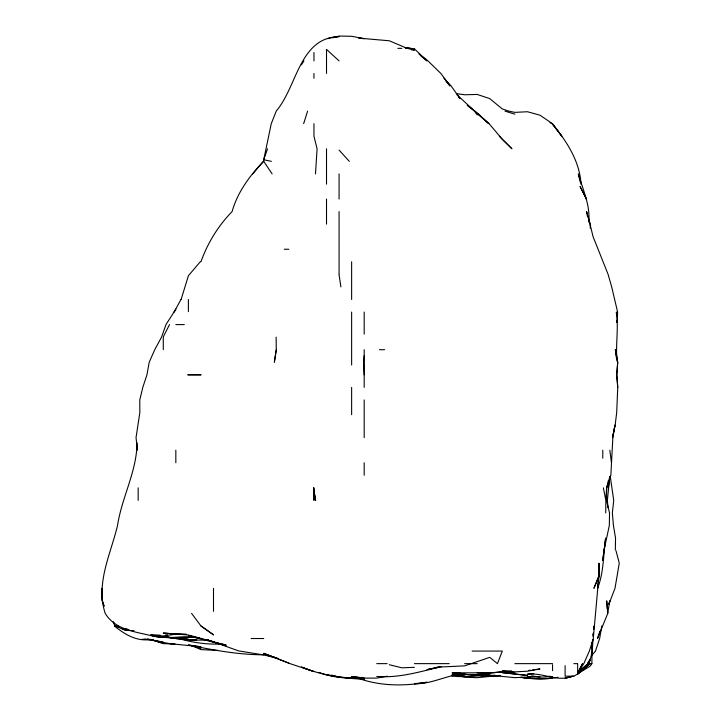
<?xml version="1.0" encoding="UTF-8"?>
<svg xmlns="http://www.w3.org/2000/svg" width="721" height="721" viewBox="0 0 721 721"><rect width="100%" height="100%" fill="white"/><g stroke="black" fill="none" stroke-linecap="round" stroke-linejoin="round"><path stroke-width="1.08" d="M533.711 673.747L527.43 674.189C542.553 672.26 557.838 682.49 572.402 676.19L565.102 678.128L573.799 676.19L577.656 673.973L582.586 663.635L577.656 672.891L583.812 663.635L589.354 651.072L593.293 638.518L598.899 575.737L599.016 563.173L599.223 575.737L593.915 588.291L598.484 576.782M588.778 222.041C590.436 205.251 582.829 189.677 578.332 173.905L580.315 182.278M605.73 512.946L605.847 500.392L603.369 487.838M580.171 671.738L577.656 673.765L590.211 666.132L591.878 663.635L592.031 651.072M615.328 549.889L615.536 538.064L613.436 525.501L612.354 512.946L613.733 500.392L610.254 476.32M616.527 358.076L615.328 349.703L617.717 362.266L616.761 374.821L617.744 387.375L616.698 412.493L615.157 425.048L612.517 437.602L612.562 435.511M617.248 322.503L617.609 312.04L611.687 286.922L608.1 274.368L593.077 236.695L590.211 224.961M616.743 358.076C615.878 342.646 618.591 327.343 616.383 312.04L616.59 316.222M603.54 553.89L602.774 560.433L605.649 538.064C603.225 554.891 603.928 572.141 597.619 588.291L598.899 575.737M137.062 442.838C136.747 471.696 121.75 497.427 117.532 525.501C110.655 554.224 95.433 583.613 105.212 613.4C114.837 629.388 134.25 631.614 150.716 635.562C165.992 639.563 181.467 636.066 196.761 637.544M612.517 437.602L614.995 425.048L612.859 437.602L610.849 475.274L606.676 487.838L606.01 497.256M592.878 639.563L592.292 651.072L591.608 643.745M315.492 173.905L317.087 148.796L313.959 136.242L313.959 123.679M592.302 646.89L592.77 639.563M609.804 476.32L607.388 500.392L607.938 507.719M617.717 362.266L616.761 374.821L617.744 387.375M364.186 355.633L363.582 362.266L364.186 374.821M609.299 478.42L608.434 487.838L608.118 484.692M593.041 636.427L593.347 633.281M593.762 629.1L594.068 625.963L593.725 629.1M593.032 635.381L593.266 633.281M276.287 349.703L274.35 362.266L276.278 349.703L276.134 337.149M601.801 625.963L599.647 638.518L595.483 651.072L591.526 655.75M589.21 663.635L590.211 659.228L588.606 663.635L577.656 673.702L589.21 663.635L588.048 663.635L577.656 672.639L588.111 663.635L590.211 659.138L587.552 663.635L590.211 659.616L592.383 651.072L591.544 642.699M608.371 480.51L606.676 487.838L606.532 500.392L609.524 512.946L609.335 525.501L603.919 550.619M181.124 299.476L188.388 275.737L200.231 261.804M303.64 123.679L307.606 111.124M599.863 631.19L597.52 638.518L607.785 613.4L606.703 600.845L607.325 609.218M608.767 603.982L609.813 600.845L607.632 613.4L607.479 611.309M267.536 148.796L263.733 159.747L263.733 161.351L272.114 173.905M608.966 603.982L615.004 588.291L619.267 563.173L615.977 550.619M200.952 261.804C207.576 243.004 218.292 225.745 232.099 211.577C237.588 192.074 249.718 175.645 263.733 161.351M163.279 336.842L169.534 324.594M180.953 299.476L174.158 312.04L175.834 309.147L165.974 324.594L161.531 337.149L154.745 349.703L149.202 362.266L146.94 374.821L142.803 387.375L139.775 399.939L139.856 412.493L136.035 437.602L137.432 450.165M301.405 64.845L303.92 60.897M252.701 173.905L263.246 161.351M577.656 674.288L590.211 663.635L591.878 663.635M581.838 670.386L590.211 663.635M457.321 673.18L452.085 674.514L460.458 673.099M327.559 38.673L339.077 36.05L351.632 36.284L364.186 38.646L358.959 38.24M521.148 677.289C533.243 679.263 545.896 679.588 557.955 677.271M441.622 666.537L426.976 669.602L439.531 667.033L464.639 665.871L489.757 657.354L497.454 663.635L502.312 651.072L472.12 651.072M332.796 37.753L339.077 36.6C299.251 37.564 297.268 86.484 276.287 110.989L271.267 123.679L263.733 159.747L271.411 161.351M387.177 676.19L376.75 678.091L364.186 678.146L351.632 676.505L364.186 678.055C342.799 678.867 321.215 675.045 301.405 667.015L313.959 671.584L290.04 663.635L263.733 653.298L288.842 663.149M487.666 674.495C476.157 676.595 464.396 677.154 452.734 676.19L452.085 676.091M528.475 670.44L530.566 670.169M532.657 669.899L539.984 668.953L527.43 671.224L514.875 671.864L502.312 670.954L511.73 671.224L489.757 672.828L452.085 672.837L460.458 672.54M480.339 675.271L478.248 675.514L489.757 675.262L478.248 675.604M482.43 675.027L486.621 674.541M175.834 637.887L163.279 637.247L150.716 635.237C166.957 640.212 183.666 634.922 199.897 638.355L188.388 635.516L213.506 642.294L226.061 644.971L213.506 642.177L226.061 645.655L214.552 642.06M534.757 676.686L514.875 677.668L489.757 675.18L477.203 675.045L489.757 674.811L457.321 674.721M492.894 675.397L494.994 675.207M165.37 635.003L167.461 634.822M170.598 634.561L186.297 634.318M435.34 667.439L439.531 667.114C418.919 672.026 398.226 678.236 376.75 676.433M362.095 677.37C350.172 678.767 338.104 677.452 326.514 674.477M530.566 676.64L527.43 676.785L539.984 676.83M414.413 667.331L401.858 667.817L389.304 664.717M552.538 678.362L539.984 678.831L527.43 678.353M511.73 671.422L489.757 672.9L477.203 672.702L489.757 672.828L512.775 671.63M552.538 676.713L539.984 677.127L531.413 676.19L535.694 676.37M219.779 644.078C205.954 644.457 192.038 642.51 178.799 638.518M511.73 671.612L502.312 671.783L514.875 672.729L511.73 672.26M196.761 639.878L188.388 640.005L183.107 639.076M500.221 675.604L480.952 676.19L500.221 675.433L477.203 677.677L464.639 677.136L460.349 676.19M208.27 640.068L188.388 640.14L164.325 637.022M397.83 48.343L401.858 48.343M406.085 48.343L410.303 48.343L406.085 48.091M284.227 249.25L288.842 249.25M175.834 324.594L184.306 324.594M379.444 349.703L384.608 349.703M313.509 487.838L315.6 500.392L313.509 487.838L313.959 500.392L313.959 487.838M113.972 622.89L114.738 625.963M113.053 621.421L115.171 625.963L118.073 625.963M251.178 638.518L263.733 638.518M376.75 663.635L387.15 663.635M414.413 663.635L449.246 663.635M464.639 663.635L477.203 663.635M514.875 663.635L552.538 663.635M573.835 663.635L577.656 663.635L577.656 673.973M573.799 676.19L565.102 676.19L565.102 665.636M160.134 635.129L150.716 635.012L163.279 635.958L175.834 634.12L186.297 634.471L177.925 634.11M205.134 639.888L208.27 639.951M133.98 630.614L125.607 630.433L115.171 625.963M263.733 654.794C238.272 654.803 213.209 650.072 188.388 644.953L200.952 646.782L163.279 642.988L151.761 639.86L163.279 643.637L174.788 644.006M457.321 674.586L464.639 674.784L452.085 675.514L464.639 673.729C447.344 674.622 431.861 684.409 414.413 683.697L426.976 682.246C404.697 686.203 381.607 686.23 360.004 678.894M144.443 639.148L150.716 639.419C136.873 641.834 124.607 634.336 114.369 625.963M129.789 630.307L125.607 630.1L121.516 628.261M217.688 650.423L200.952 649.612L191.29 645.502M358.959 38.132L389.304 40.782L407.176 48.343L414.413 50.01L414.413 48.803L405.031 47.748M411.276 49.785L414.413 50.01M165.37 637.04L171.643 637.517M142.352 639.194L150.716 639.842L147.553 639.176M175.834 634.02L163.279 633.029L188.388 635.003L213.506 641.825M174.788 643.952L163.279 642.988L151.761 639.815L153.861 640.248M520.102 677.425L526.384 678.046M456.276 93.649L464.639 94.757L477.203 94.451L489.685 98.57L502.312 108.943L508.882 111.124L514.875 112.377L527.43 111.737L539.984 115.207L552.466 123.679L561.839 136.242L552.538 124.174C566.733 141.334 579.855 161.459 581.027 184.378M548.987 676.19L550.763 676.451M507.548 671.621L509.639 671.945M522.193 677.352L526.384 677.983M167.461 637.058L169.552 637.427M171.643 637.788L188.388 639.212L175.834 638.608L166.524 636.931M155.952 640.69L163.279 642.24L147.553 639.293M361.05 678.849L364.186 679.533C349.081 677.875 333.481 678.362 319.196 672.432M339.077 677.055L331.354 675.099M191.534 645.728L200.952 648.269L192.579 645.601M276.287 657.732L263.733 654.082L276.287 658.147M504.997 111.124L514.875 114.179M278.378 658.462L263.733 654.956L238.615 650.901L207.513 639.761M211.65 641.158L213.506 641.915M116.405 625.963L119.47 627.342M550.015 122.651L551.835 123.679M200.952 625.963L213.506 634.831L200.952 625.963L191.606 613.4M418.901 54.039L426.976 59.969L440.873 73.452L450.057 86.015L445.848 80.986M467.244 105.248L477.203 112.809L488.757 123.679L477.203 113.44L489.117 123.679L502.312 139.324L511.955 148.796L499.283 136.242M467.965 105.897L474.598 111.124L457.159 94.974M421.109 56.157L426.976 60.897L414.413 48.803M339.077 60.897L326.514 49.398L326.514 73.452M458.43 96.984L460.016 98.57L451.193 86.015L443.902 78.165M339.077 150.076L349.325 161.351M474.463 111.124L477.203 114.9M104.022 606.082L102.193 600.845L101.913 588.291L102.012 591.427M104.085 606.082L102.301 600.845L102.103 594.564M589.994 224.141L586.642 211.577L587.525 216.814M588.814 218.905L590.175 224.141L590.319 228.323M339.077 274.854L340.898 286.922M609.822 450.165L611.444 462.72M617.041 361.221L616.203 349.703L616.473 358.076M616.797 320.403L616.906 322.503M602.774 450.165L602.774 458.223M552.538 664.708L552.538 670.692M364.186 312.04L364.186 334.12M364.186 349.703L364.186 387.375M364.186 399.939L364.186 437.602M364.186 462.72L364.186 475.274M351.632 261.804L351.632 299.476M351.632 312.04L351.632 365.042M351.632 387.375L351.632 414.728M339.077 173.905L339.077 199.023M339.077 211.577L339.077 274.368M326.514 148.796L326.514 184.161M326.514 199.023L326.514 224.141M313.959 52.48L313.959 60.915M313.959 73.452L313.959 78.247M213.506 588.291L213.506 611.327M188.388 299.476L188.388 311.643M175.834 450.165L175.834 462.72M163.279 337.563L163.279 349.703M138.162 487.838L138.162 500.392M489.757 672.981L477.203 675.171L464.639 674.288L477.203 675.171L489.757 672.981M200.952 374.821L187.902 374.821L200.952 374.821M586.38 199.023L580.072 186.469L586.362 199.023M527.43 675.424L502.312 672.63L527.43 675.424M127.698 629.37L125.607 629.109L127.698 629.37M174.788 638.085L172.698 637.67L174.788 638.076"/></g></svg>
